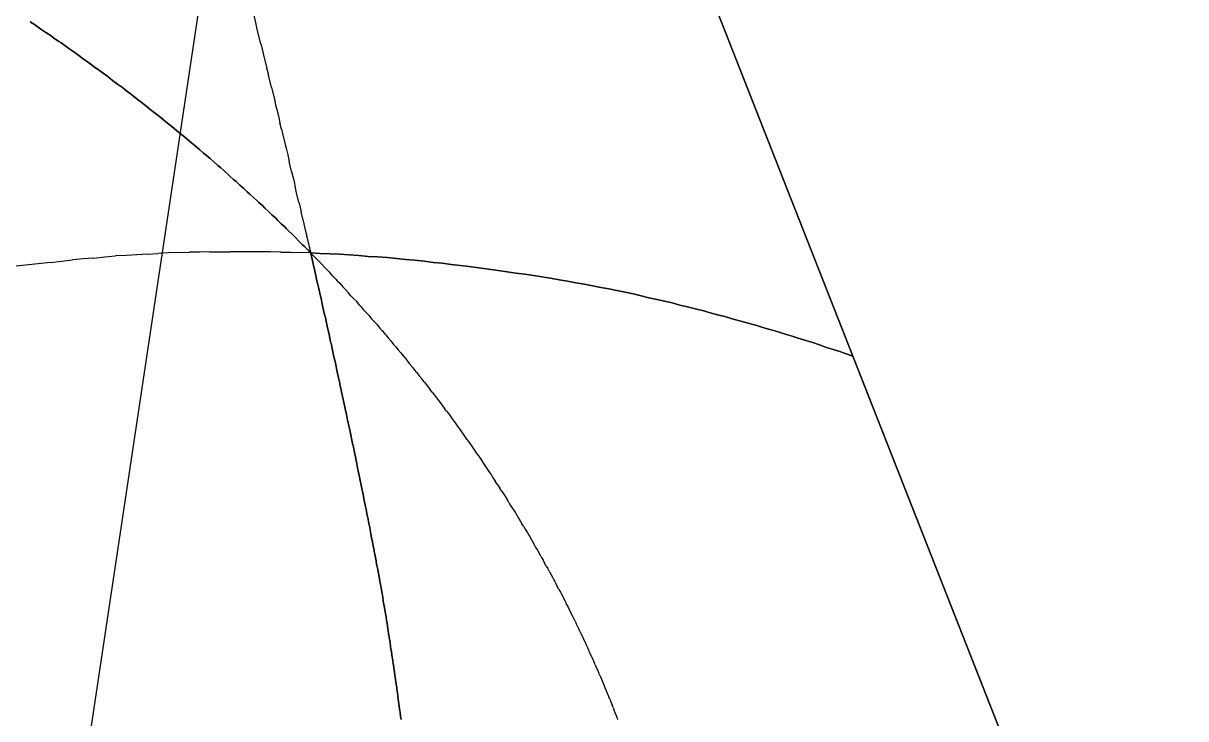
# Model space of a CAD drawing. Header units: metres. Extents: x 708058 to 716328, y 4237327 to 4243479.
# Drawn here: x 710973 to 712334, y 4240841 to 4241655 of the extents above; entities that cross this region are included whole.
import ezdxf

# ---------------------------------------------------------------- set-up
doc = ezdxf.new("R2010")
doc.units = ezdxf.units.M

msp = doc.modelspace()

# ---------------------------------------------------------------- linework, layer by layer
at = {"layer": 'AUX_DME IAT'}
for points in [[(710575, 4237648, 129.2), (711346, 4242786.7, 129.2)], [(711346, 4242786.7, 129.2), (712334.1, 4240274, 48.2), (711346, 4242786.7, 129.2)], [(711346, 4242786.7, 129.2), (712334.1, 4240274, 48.2), (711346, 4242786.7, 129.2)]]:
    msp.add_polyline3d(points, dxfattribs=at)
at = {"layer": 'FINAL_AUX_DME ATE'}
msp.add_polyline3d([(710981.2, 4241656.5, 0), (710987.4, 4241652.5, 0), (710993.5, 4241648, 0), (710999.6, 4241644, 0), (711005.6, 4241640, 0), (711008.7, 4241638, 0), (711014.6, 4241633.5, 0), (711017.4, 4241632, 0), (711023.3, 4241627.5, 0), (711026.4, 4241625.5, 0), (711032.2, 4241621.5, 0), (711038.1, 4241617, 0), (711043.8, 4241613, 0), (711046.9, 4241611, 0), (711052.6, 4241606.5, 0), (711058.2, 4241602.5, 0), (711058.5, 4241602.5, 0), (711061.1, 4241600.5, 0), (711066.7, 4241596.5, 0), (711072.2, 4241592.5, 0), (711077.7, 4241588, 0), (711083.6, 4241583.5, 0), (711089.1, 4241579.5, 0), (711094.4, 4241575.5, 0), (711099.7, 4241571.5, 0), (711100.2, 4241571, 0), (711102.7, 4241569, 0), (711107.9, 4241565, 0), (711111.1, 4241562.5, 0), (711116.2, 4241558.5, 0), (711121.4, 4241554.5, 0), (711126.5, 4241550.5, 0), (711129.6, 4241548, 0), (711134.6, 4241544, 0), (711139.7, 4241540, 0), (711142, 4241538, 0), (711147, 4241534, 0), (711150.1, 4241531.5, 0), (711154.9, 4241527.5, 0), (711156.8, 4241526, 0), (711159.8, 4241523.5, 0), (711164.6, 4241519.5, 0), (711167.7, 4241517, 0), (711172.5, 4241513, 0), (711177.2, 4241509, 0), (711179.4, 4241507, 0), (711184.1, 4241503, 0), (711187.1, 4241500.5, 0), (711191.8, 4241496.5, 0), (711196.4, 4241492.5, 0), (711200.9, 4241488.5, 0), (711203.9, 4241486, 0), (711208.4, 4241482, 0), (711212.9, 4241478, 0), (711215.1, 4241476, 0), (711219.4, 4241472, 0), (711222.4, 4241469.5, 0), (711226.8, 4241465.5, 0), (711231.2, 4241461.5, 0), (711235.4, 4241457.5, 0), (711238.4, 4241455, 0), (711242.7, 4241451, 0), (711246.9, 4241447, 0), (711248.9, 4241445, 0), (711253.1, 4241441.5, 0), (711256, 4241438.5, 0), (711260.1, 4241434.5, 0), (711264.2, 4241430.5, 0), (711268.3, 4241427, 0), (711271.2, 4241424, 0), (711275.2, 4241420, 0), (711279.2, 4241416.5, 0), (711281.1, 4241414.5, 0), (711284, 4241411.5, 0), (711287.9, 4241408, 0), (711291.8, 4241404, 0), (711295.7, 4241400, 0), (711299.5, 4241396, 0), (711302.4, 4241393.5, 0), (711306.2, 4241389.5, 0), (711309.5, 4241386, 0), (711309.5, 4241386, 0), (711309.5, 4241385.9, 0), (711309.6, 4241385.5, 0), (711309.8, 4241385, 0), (711310.9, 4241380.5, 0), (711312.6, 4241373, 0), (711313.9, 4241367, 0), (711314.8, 4241363, 0), (711316.9, 4241353.5, 0), (711318.1, 4241349, 0), (711319.1, 4241344.5, 0), (711320.8, 4241337, 0), (711322.1, 4241331, 0), (711322.8, 4241328, 0), (711324.8, 4241319, 0), (711325.9, 4241314, 0), (711326.8, 4241310.5, 0), (711327.7, 4241306, 0), (711329.3, 4241298.5, 0), (711329.7, 4241297, 0), (711331.2, 4241290.5, 0), (711333, 4241282, 0), (711333.4, 4241280.5, 0), (711334.8, 4241274, 0), (711336.4, 4241266.5, 0), (711336.9, 4241264.5, 0), (711338.1, 4241259, 0), (711339.8, 4241251, 0), (711340.4, 4241248.5, 0), (711341.5, 4241243.5, 0), (711342.2, 4241240, 0), (711343.7, 4241233.5, 0), (711343.9, 4241232.5, 0), (711345.4, 4241225.5, 0), (711346.9, 4241218, 0), (711347, 4241218, 0), (711348.5, 4241211, 0), (711350.1, 4241204, 0), (711350.1, 4241203.5, 0), (711351.5, 4241197, 0), (711352.9, 4241190, 0), (711353.2, 4241189, 0), (711354.4, 4241183.5, 0), (711355, 4241180.5, 0), (711356.2, 4241175, 0), (711356.5, 4241173, 0), (711357.9, 4241167, 0), (711359.1, 4241161, 0), (711359.2, 4241160.5, 0), (711360.5, 4241154.5, 0), (711361.9, 4241147.5, 0), (711362, 4241147, 0), (711363.2, 4241141, 0), (711364.4, 4241135, 0), (711364.6, 4241134.5, 0), (711365.7, 4241129, 0), (711367.1, 4241122, 0), (711367.3, 4241121.5, 0), (711367.7, 4241119.5, 0), (711368.8, 4241114, 0), (711369.9, 4241108.5, 0), (711369.9, 4241108, 0), (711370.2, 4241107, 0), (711371.3, 4241101.5, 0), (711372.4, 4241096, 0), (711372.7, 4241094.5, 0), (711373.8, 4241089, 0), (711374.8, 4241084, 0), (711374.9, 4241083.5, 0), (711375.9, 4241078.5, 0), (711376.4, 4241076.5, 0), (711377.2, 4241071.5, 0), (711377.7, 4241069.5, 0), (711378.7, 4241064.5, 0), (711379.6, 4241060, 0), (711379.7, 4241059.5, 0), (711380.6, 4241054.5, 0), (711381.9, 4241048, 0), (711381.9, 4241047.5, 0), (711382.9, 4241043, 0), (711383.8, 4241038, 0), (711384.1, 4241036.5, 0), (711384.7, 4241033.5, 0), (711385.1, 4241031.5, 0), (711386.2, 4241025.5, 0), (711386.4, 4241024.5, 0), (711387.2, 4241020, 0), (711388.1, 4241015.5, 0), (711388.9, 4241011, 0), (711390.1, 4241004.5, 0), (711390.9, 4241000, 0), (711391.7, 4240996, 0), (711392.4, 4240991.5, 0), (711392.8, 4240989.5, 0), (711393.9, 4240983, 0), (711394.6, 4240978.5, 0), (711395.3, 4240974.5, 0), (711396, 4240970.5, 0), (711397.1, 4240964, 0), (711397.8, 4240960, 0), (711398.4, 4240956, 0), (711399, 4240952.5, 0), (711400, 4240946, 0), (711400.1, 4240945.5, 0), (711400.3, 4240944, 0), (711400.9, 4240940, 0), (711401.5, 4240936.5, 0), (711401.6, 4240935.5, 0), (711402.1, 4240932.5, 0), (711403.1, 4240926, 0), (711403.2, 4240925, 0), (711403.6, 4240922.5, 0), (711404.1, 4240919, 0), (711404.7, 4240915.5, 0), (711404.8, 4240915, 0), (711405.6, 4240909, 0), (711405.9, 4240907.5, 0), (711406.2, 4240905, 0), (711406.4, 4240904, 0), (711406.9, 4240900.5, 0), (711407.4, 4240897.5, 0), (711407.6, 4240895.5, 0), (711408.3, 4240891, 0), (711408.8, 4240887.5, 0), (711409.1, 4240886, 0), (711409.2, 4240884.5, 0), (711409.7, 4240881.5, 0), (711410.4, 4240876.5, 0), (711410.6, 4240875, 0), (711410.8, 4240873.5, 0), (711411.2, 4240870.5, 0), (711411.6, 4240867.5, 0), (711411.7, 4240867, 0), (711412.5, 4240861, 0), (711412.9, 4240858, 0), (711413.3, 4240855, 0), (711413.7, 4240852.5, 0), (711414.1, 4240849.5, 0), (711414.2, 4240849, 0), (711414.9, 4240843, 0), (711415.1, 4240842, 0), (711415.4, 4240840, 0)], dxfattribs=at)
at = {"layer": 'FINAL_AUX_DME IAT'}
msp.add_polyline3d([(711415.4, 4240840, 0), (711415.1, 4240842, 0), (711414.9, 4240843, 0), (711414.2, 4240849, 0), (711414.1, 4240849.5, 0), (711413.7, 4240852.5, 0), (711413.3, 4240855, 0), (711412.9, 4240858, 0), (711412.5, 4240861, 0), (711411.7, 4240867, 0), (711411.6, 4240867.5, 0), (711411.2, 4240870.5, 0), (711410.8, 4240873.5, 0), (711410.6, 4240875, 0), (711410.4, 4240876.5, 0), (711409.7, 4240881.5, 0), (711409.2, 4240884.5, 0), (711409.1, 4240886, 0), (711408.8, 4240887.5, 0), (711408.3, 4240891, 0), (711407.6, 4240895.5, 0), (711407.4, 4240897.5, 0), (711406.9, 4240900.5, 0), (711406.4, 4240904, 0), (711406.2, 4240905, 0), (711405.9, 4240907.5, 0), (711405.6, 4240909, 0), (711404.8, 4240915, 0), (711404.7, 4240915.5, 0), (711404.1, 4240919, 0), (711403.6, 4240922.5, 0), (711403.2, 4240925, 0), (711403.1, 4240926, 0), (711402.1, 4240932.5, 0), (711401.6, 4240935.5, 0), (711401.5, 4240936.5, 0), (711400.9, 4240940, 0), (711400.3, 4240944, 0), (711400.1, 4240945.5, 0), (711400, 4240946, 0), (711399, 4240952.5, 0), (711398.4, 4240956, 0), (711397.8, 4240960, 0), (711397.1, 4240964, 0), (711396, 4240970.5, 0), (711395.3, 4240974.5, 0), (711394.6, 4240978.5, 0), (711393.9, 4240983, 0), (711392.8, 4240989.5, 0), (711392.4, 4240991.5, 0), (711391.7, 4240996, 0), (711390.9, 4241000, 0), (711390.1, 4241004.5, 0), (711388.9, 4241011, 0), (711388.1, 4241015.5, 0), (711387.2, 4241020, 0), (711386.4, 4241024.5, 0), (711386.2, 4241025.5, 0), (711385.1, 4241031.5, 0), (711384.7, 4241033.5, 0), (711384.1, 4241036.5, 0), (711383.8, 4241038, 0), (711382.9, 4241043, 0), (711381.9, 4241047.5, 0), (711381.9, 4241048, 0), (711380.6, 4241054.5, 0), (711379.7, 4241059.5, 0), (711379.6, 4241060, 0), (711378.7, 4241064.5, 0), (711377.7, 4241069.5, 0), (711377.2, 4241071.5, 0), (711376.4, 4241076.5, 0), (711375.9, 4241078.5, 0), (711374.9, 4241083.5, 0), (711374.8, 4241084, 0), (711373.8, 4241089, 0), (711372.7, 4241094.5, 0), (711372.4, 4241096, 0), (711371.3, 4241101.5, 0), (711370.2, 4241107, 0), (711369.9, 4241108, 0), (711369.9, 4241108.5, 0), (711368.8, 4241114, 0), (711367.7, 4241119.5, 0), (711367.3, 4241121.5, 0), (711367.1, 4241122, 0), (711365.7, 4241129, 0), (711364.6, 4241134.5, 0), (711364.4, 4241135, 0), (711363.2, 4241141, 0), (711362, 4241147, 0), (711361.9, 4241147.5, 0), (711360.5, 4241154.5, 0), (711359.2, 4241160.5, 0), (711359.1, 4241161, 0), (711357.9, 4241167, 0), (711356.5, 4241173, 0), (711356.2, 4241175, 0), (711355, 4241180.5, 0), (711354.4, 4241183.5, 0), (711353.2, 4241189, 0), (711352.9, 4241190, 0), (711351.5, 4241197, 0), (711350.1, 4241203.5, 0), (711350.1, 4241204, 0), (711348.5, 4241211, 0), (711347, 4241218, 0), (711346.9, 4241218, 0), (711345.4, 4241225.5, 0), (711343.9, 4241232.5, 0), (711343.7, 4241233.5, 0), (711342.2, 4241240, 0), (711341.5, 4241243.5, 0), (711340.4, 4241248.5, 0), (711339.8, 4241251, 0), (711338.1, 4241259, 0), (711336.9, 4241264.5, 0), (711336.4, 4241266.5, 0), (711334.8, 4241274, 0), (711333.4, 4241280.5, 0), (711333, 4241282, 0), (711331.2, 4241290.5, 0), (711329.7, 4241297, 0), (711329.3, 4241298.5, 0), (711327.7, 4241306, 0), (711326.8, 4241310.5, 0), (711325.9, 4241314, 0), (711324.8, 4241319, 0), (711322.8, 4241328, 0), (711322.1, 4241331, 0), (711320.8, 4241337, 0), (711319.1, 4241344.5, 0), (711318.1, 4241349, 0), (711316.9, 4241353.5, 0), (711314.8, 4241363, 0), (711313.9, 4241367, 0), (711312.6, 4241373, 0), (711310.9, 4241380.5, 0), (711309.8, 4241385, 0), (711309.6, 4241385.5, 0), (711309.5, 4241385.9, 0), (711309.5, 4241386, 0), (711320.7, 4241385.5, 0), (711332.1, 4241385, 0), (711343.4, 4241384.5, 0), (711354.6, 4241384, 0), (711365.8, 4241383, 0), (711376.9, 4241382, 0), (711388, 4241381.5, 0), (711399, 4241380.5, 0), (711409.9, 4241379.5, 0), (711420.8, 4241378.5, 0), (711431.6, 4241377.5, 0), (711442.3, 4241376.5, 0), (711453, 4241375, 0), (711463.6, 4241374, 0), (711474.1, 4241372.5, 0), (711484.6, 4241371.5, 0), (711495.1, 4241370, 0), (711529.3, 4241365.5, 0), (711539.6, 4241364, 0), (711549.9, 4241362.5, 0), (711560.2, 4241361, 0), (711570.3, 4241359.5, 0), (711580.4, 4241358, 0), (711590.4, 4241356.5, 0), (711600.4, 4241354.5, 0), (711610.2, 4241353, 0), (711620.1, 4241351, 0), (711629.9, 4241349.5, 0), (711639.6, 4241347.5, 0), (711649.2, 4241345.5, 0), (711658.8, 4241344, 0), (711668.2, 4241342, 0), (711677.7, 4241340, 0), (711687.1, 4241338, 0), (711696.4, 4241336, 0), (711705.6, 4241333.5, 0), (711714.8, 4241331.5, 0), (711723.9, 4241329.5, 0), (711732.9, 4241327.5, 0), (711741.9, 4241325, 0), (711750.8, 4241323, 0), (711759.7, 4241320.5, 0), (711768.4, 4241318.5, 0), (711777.2, 4241316, 0), (711785.9, 4241313.5, 0), (711794.4, 4241311.5, 0), (711803, 4241309, 0), (711831.8, 4241301, 0), (711840.2, 4241298.5, 0), (711848.6, 4241296, 0), (711856.9, 4241293.5, 0), (711865.1, 4241291, 0), (711873.3, 4241288.5, 0), (711881.4, 4241286, 0), (711889.5, 4241283.5, 0), (711897.6, 4241281, 0), (711905.5, 4241278.5, 0), (711913.4, 4241275.5, 0), (711921.2, 4241273, 0), (711929, 4241270.5, 0), (711936.7, 4241268, 0), (711944.4, 4241265, 0), (712334.1, 4240274, 0)], dxfattribs=at)
at = {"layer": 'FINAL_AUX_LOC IAT'}
msp.add_polyline3d([(712334.1, 4240274, 0), (711944.4, 4241265, 0), (711936.7, 4241268, 0), (711929, 4241270.5, 0), (711921.2, 4241273, 0), (711913.4, 4241275.5, 0), (711905.5, 4241278.5, 0), (711897.6, 4241281, 0), (711889.5, 4241283.5, 0), (711881.4, 4241286, 0), (711873.3, 4241288.5, 0), (711865.1, 4241291, 0), (711856.9, 4241293.5, 0), (711848.6, 4241296, 0), (711840.2, 4241298.5, 0), (711831.8, 4241301, 0), (711803, 4241309, 0), (711794.4, 4241311.5, 0), (711785.9, 4241313.5, 0), (711777.2, 4241316, 0), (711768.4, 4241318.5, 0), (711759.7, 4241320.5, 0), (711750.8, 4241323, 0), (711741.9, 4241325, 0), (711732.9, 4241327.5, 0), (711723.9, 4241329.5, 0), (711714.8, 4241331.5, 0), (711705.6, 4241333.5, 0), (711696.4, 4241336, 0), (711687.1, 4241338, 0), (711677.7, 4241340, 0), (711668.2, 4241342, 0), (711658.8, 4241344, 0), (711649.2, 4241345.5, 0), (711639.6, 4241347.5, 0), (711629.9, 4241349.5, 0), (711620.1, 4241351, 0), (711610.2, 4241353, 0), (711600.4, 4241354.5, 0), (711590.4, 4241356.5, 0), (711580.4, 4241358, 0), (711570.3, 4241359.5, 0), (711560.2, 4241361, 0), (711549.9, 4241362.5, 0), (711539.6, 4241364, 0), (711529.3, 4241365.5, 0), (711495.1, 4241370, 0), (711484.6, 4241371.5, 0), (711474.1, 4241372.5, 0), (711463.6, 4241374, 0), (711453, 4241375, 0), (711442.3, 4241376.5, 0), (711431.6, 4241377.5, 0), (711420.8, 4241378.5, 0), (711409.9, 4241379.5, 0), (711399, 4241380.5, 0), (711388, 4241381.5, 0), (711376.9, 4241382, 0), (711365.8, 4241383, 0), (711354.6, 4241384, 0), (711343.4, 4241384.5, 0), (711332.1, 4241385, 0), (711320.7, 4241385.5, 0), (711309.5, 4241386, 0), (711309.5, 4241386, 0), (711306.2, 4241389.5, 0), (711302.4, 4241393.5, 0), (711299.5, 4241396, 0), (711295.7, 4241400, 0), (711291.8, 4241404, 0), (711287.9, 4241408, 0), (711284, 4241411.5, 0), (711281.1, 4241414.5, 0), (711279.2, 4241416.5, 0), (711275.2, 4241420, 0), (711271.2, 4241424, 0), (711268.3, 4241427, 0), (711264.2, 4241430.5, 0), (711260.1, 4241434.5, 0), (711256, 4241438.5, 0), (711253.1, 4241441.5, 0), (711248.9, 4241445, 0), (711246.9, 4241447, 0), (711242.7, 4241451, 0), (711238.4, 4241455, 0), (711235.4, 4241457.5, 0), (711231.2, 4241461.5, 0), (711226.8, 4241465.5, 0), (711222.4, 4241469.5, 0), (711219.4, 4241472, 0), (711215.1, 4241476, 0), (711212.9, 4241478, 0), (711208.4, 4241482, 0), (711203.9, 4241486, 0), (711200.9, 4241488.5, 0), (711196.4, 4241492.5, 0), (711191.8, 4241496.5, 0), (711187.1, 4241500.5, 0), (711184.1, 4241503, 0), (711179.4, 4241507, 0), (711177.2, 4241509, 0), (711172.5, 4241513, 0), (711167.7, 4241517, 0), (711164.6, 4241519.5, 0), (711159.8, 4241523.5, 0), (711156.8, 4241526, 0), (711154.9, 4241527.5, 0), (711150.1, 4241531.5, 0), (711147, 4241534, 0), (711142, 4241538, 0), (711139.7, 4241540, 0), (711134.6, 4241544, 0), (711129.6, 4241548, 0), (711126.5, 4241550.5, 0), (711121.4, 4241554.5, 0), (711116.2, 4241558.5, 0), (711111.1, 4241562.5, 0), (711107.9, 4241565, 0), (711102.7, 4241569, 0), (711100.2, 4241571, 0), (711099.7, 4241571.5, 0), (711094.4, 4241575.5, 0), (711089.1, 4241579.5, 0), (711083.6, 4241583.5, 0), (711077.7, 4241588, 0), (711072.2, 4241592.5, 0), (711066.7, 4241596.5, 0), (711061.1, 4241600.5, 0), (711058.5, 4241602.5, 0), (711058.2, 4241602.5, 0), (711052.6, 4241606.5, 0), (711046.9, 4241611, 0), (711043.8, 4241613, 0), (711038.1, 4241617, 0), (711032.2, 4241621.5, 0), (711026.4, 4241625.5, 0), (711023.3, 4241627.5, 0), (711017.4, 4241632, 0), (711014.6, 4241633.5, 0), (711008.7, 4241638, 0), (711005.6, 4241640, 0), (710999.6, 4241644, 0), (710993.5, 4241648, 0), (710987.4, 4241652.5, 0), (710981.2, 4241656.5, 0)], dxfattribs=at)
at = {"layer": 'INTERSECTIONS'}
for points in [[(711241.7, 4241669.5, 101.1), (711245.5, 4241654, 100.6)], [(710987.4, 4241652.5, 100.2), (710981.2, 4241656.5, 100.4)], [(710993.5, 4241648, 100.1), (710987.4, 4241652.5, 100.2)], [(711245.5, 4241654, 100.6), (711245.6, 4241654, 100.6)], [(711247.5, 4241646, 100.4), (711245.6, 4241654, 100.6)], [(710999.6, 4241644, 100), (710993.5, 4241648, 100.1)], [(710999.6, 4241644, 100), (711005.6, 4241640, 99.8)], [(711008.7, 4241638, 99.8), (711005.6, 4241640, 99.8)], [(711014.6, 4241633.5, 99.6), (711008.7, 4241638, 99.8)], [(711251.2, 4241631, 100), (711247.5, 4241646, 100.4)], [(711017.4, 4241632, 99.6), (711014.6, 4241633.5, 99.6)], [(711017.4, 4241632, 99.6), (711023.3, 4241627.5, 99.4)], [(711026.4, 4241625.5, 99.4), (711023.3, 4241627.5, 99.4)], [(711032.2, 4241621.5, 99.2), (711026.4, 4241625.5, 99.4)], [(711251.2, 4241631, 100), (711252, 4241628, 99.9)], [(711252, 4241628, 99.9), (711254.9, 4241616, 99.5)], [(711038.1, 4241617, 99.1), (711032.2, 4241621.5, 99.2)], [(711038.1, 4241617, 99.1), (711043.8, 4241613, 99)], [(711046.9, 4241611, 98.9), (711043.8, 4241613, 99)], [(711052.6, 4241606.5, 98.8), (711046.9, 4241611, 98.9)], [(711254.9, 4241616, 99.5), (711258.2, 4241602.5, 99.1)], [(711058.2, 4241602.5, 98.7), (711052.6, 4241606.5, 98.8)], [(711058.2, 4241602.5, 98.7), (711058.5, 4241602.5, 98.7)], [(711058.5, 4241602.5, 98.7), (711061.1, 4241600.5, 98.6)], [(711061.1, 4241600.5, 98.6), (711066.7, 4241596.5, 98.5)], [(711258.4, 4241601.5, 99.1), (711258.2, 4241602.5, 99.1)], [(711258.4, 4241601.5, 99.1), (711260.3, 4241594, 98.9)], [(711066.7, 4241596.5, 98.5), (711072.2, 4241592.5, 98.4)], [(711072.2, 4241592.5, 98.4), (711077.7, 4241588, 98.3)], [(711077.7, 4241588, 98.3), (711083.6, 4241583.5, 98.1)], [(711083.6, 4241583.5, 98.1), (711089.1, 4241579.5, 98)], [(711263.8, 4241579.5, 98.5), (711260.3, 4241594, 98.9)], [(711089.1, 4241579.5, 98), (711094.4, 4241575.5, 97.9)], [(711094.4, 4241575.5, 97.9), (711099.7, 4241571.5, 97.8)], [(711099.7, 4241571.5, 97.8), (711100.2, 4241571, 97.8)], [(711100.2, 4241571, 97.8), (711102.7, 4241569, 97.7)], [(711263.8, 4241579.5, 98.5), (711264.2, 4241578, 98.4)], [(711264.2, 4241578, 98.4), (711267.1, 4241566, 98.1)], [(711102.7, 4241569, 97.7), (711107.9, 4241565, 97.6)], [(711107.9, 4241565, 97.6), (711111.1, 4241562.5, 97.5)], [(711111.1, 4241562.5, 97.5), (711116.2, 4241558.5, 97.4)], [(711116.2, 4241558.5, 97.4), (711121.4, 4241554.5, 97.3)], [(711267.1, 4241566, 98.1), (711268.6, 4241559.5, 97.9)], [(711268.6, 4241559.5, 97.9), (711269.9, 4241554, 97.8)], [(711121.4, 4241554.5, 97.3), (711126.5, 4241550.5, 97.2)], [(711126.5, 4241550.5, 97.2), (711129.6, 4241548, 97.1)], [(711129.6, 4241548, 97.1), (711134.6, 4241544, 97)], [(711139.7, 4241540, 96.9), (711134.6, 4241544, 97)], [(711269.9, 4241554, 97.8), (711271.8, 4241546.5, 97.5)], [(711271.8, 4241546.5, 97.5), (711273.6, 4241538.5, 97.3)], [(711139.7, 4241540, 96.9), (711142, 4241538, 96.8)], [(711142, 4241538, 96.8), (711147, 4241534, 96.7)], [(711147, 4241534, 96.7), (711150.1, 4241531.5, 96.7)], [(711150.1, 4241531.5, 96.7), (711154.9, 4241527.5, 96.5)], [(711275.5, 4241531, 97.1), (711273.6, 4241538.5, 97.3)], [(711275.5, 4241531, 97.1), (711276.8, 4241526, 97)], [(711154.9, 4241527.5, 96.5), (711159.8, 4241523.5, 96.4)], [(711159.8, 4241523.5, 96.4), (711164.6, 4241519.5, 96.3)], [(711167.7, 4241517, 96.3), (711164.6, 4241519.5, 96.3)], [(711167.7, 4241517, 96.3), (711172.5, 4241513, 96.2)], [(711276.8, 4241526, 97), (711279.8, 4241513, 96.6)], [(711172.5, 4241513, 96.2), (711177.2, 4241509, 96)], [(711179.4, 4241507, 96), (711177.2, 4241509, 96)], [(711179.4, 4241507, 96), (711184.1, 4241503, 95.9)], [(711184.1, 4241503, 95.9), (711187.1, 4241500.5, 95.8)], [(711279.8, 4241513, 96.6), (711280.9, 4241508.5, 96.5)], [(711280.9, 4241508.5, 96.5), (711282.7, 4241501, 96.3)], [(711187.1, 4241500.5, 95.8), (711191.8, 4241496.5, 95.7)], [(711191.8, 4241496.5, 95.7), (711196.4, 4241492.5, 95.6)], [(711196.4, 4241492.5, 95.6), (711200.9, 4241488.5, 95.5)], [(711200.9, 4241488.5, 95.5), (711203.9, 4241486, 95.4)], [(711282.7, 4241501, 96.3), (711284.5, 4241493, 96)], [(711286.1, 4241486.5, 95.9), (711284.5, 4241493, 96)], [(711203.9, 4241486, 95.4), (711208.4, 4241482, 95.3)], [(711208.4, 4241482, 95.3), (711212.9, 4241478, 95.2)], [(711212.9, 4241478, 95.2), (711215.1, 4241476, 95.2)], [(711215.1, 4241476, 95.2), (711219.4, 4241472, 95.1)], [(711287.3, 4241481.5, 95.7), (711286.1, 4241486.5, 95.9)], [(711287.3, 4241481.5, 95.7), (711290.1, 4241469.5, 95.4)], [(711222.4, 4241469.5, 95), (711219.4, 4241472, 95.1)], [(711222.4, 4241469.5, 95), (711226.8, 4241465.5, 94.9)], [(711226.8, 4241465.5, 94.9), (711231.2, 4241461.5, 94.8)], [(711231.2, 4241461.5, 94.8), (711235.4, 4241457.5, 94.7)], [(711290.1, 4241469.5, 95.4), (711291.1, 4241465, 95.3)], [(711291.1, 4241465, 95.3), (711291.4, 4241464, 95.2)], [(711293.2, 4241456.5, 95), (711291.4, 4241464, 95.2)], [(711235.4, 4241457.5, 94.7), (711238.4, 4241455, 94.7)], [(711238.4, 4241455, 94.7), (711242.7, 4241451, 94.6)], [(711242.7, 4241451, 94.6), (711246.9, 4241447, 94.5)], [(711295.8, 4241445, 94.7), (711293.2, 4241456.5, 95)], [(711246.9, 4241447, 94.5), (711248.9, 4241445, 94.4)], [(711248.9, 4241445, 94.4), (711253.1, 4241441.5, 94.3)], [(711253.1, 4241441.5, 94.3), (711256, 4241438.5, 94.3)], [(711256, 4241438.5, 94.3), (711260.1, 4241434.5, 94.2)], [(711260.1, 4241434.5, 94.2), (711264.2, 4241430.5, 94.1)], [(711295.8, 4241445, 94.7), (711296, 4241444.5, 94.7)], [(711296, 4241444.5, 94.7), (711298.4, 4241434, 94.4)], [(711300.7, 4241424.5, 94.1), (711298.4, 4241434, 94.4)], [(711264.2, 4241430.5, 94.1), (711268.3, 4241427, 94)], [(711268.3, 4241427, 94), (711271.2, 4241424, 93.9)], [(711271.2, 4241424, 93.9), (711275.2, 4241420, 93.8)], [(711275.2, 4241420, 93.8), (711279.2, 4241416.5, 93.8)], [(711300.7, 4241424.5, 94.1), (711300.9, 4241423.5, 94.1)], [(711300.9, 4241423.5, 94.1), (711303.3, 4241413, 93.8)], [(711279.2, 4241416.5, 93.8), (711281.1, 4241414.5, 93.7)], [(711284, 4241411.5, 93.6), (711281.1, 4241414.5, 93.7)], [(711284, 4241411.5, 93.6), (711287.9, 4241408, 93.6)], [(711291.8, 4241404, 93.5), (711287.9, 4241408, 93.6)], [(711303.3, 4241413, 93.8), (711305.1, 4241405.5, 93.6)], [(711291.8, 4241404, 93.5), (711295.7, 4241400, 93.4)], [(711295.7, 4241400, 93.4), (711299.5, 4241396, 93.3)], [(711299.5, 4241396, 93.3), (711302.4, 4241393.5, 93.2)], [(711302.4, 4241393.5, 93.2), (711306.2, 4241389.5, 93.1)], [(711305.2, 4241405, 93.6), (711305.1, 4241405.5, 93.6)], [(711305.2, 4241405, 93.6), (711307.5, 4241395, 93.3)], [(711307.5, 4241395, 93.3), (711309.6, 4241385.5, 93.1)], [(711055.9, 4241380, 98.1), (711043.3, 4241379, 98.3)], [(711055.9, 4241380, 98.1), (711068.6, 4241381.5, 97.8)], [(711068.6, 4241381.5, 97.8), (711081.1, 4241382.5, 97.6)], [(711093.6, 4241383, 97.3), (711081.1, 4241382.5, 97.6)], [(711106.1, 4241384, 97.1), (711093.6, 4241383, 97.3)], [(711118.4, 4241384.5, 96.8), (711106.1, 4241384, 97.1)], [(711118.4, 4241384.5, 96.8), (711130.8, 4241385.5, 96.6)], [(711143.1, 4241386, 96.4), (711130.8, 4241385.5, 96.6)], [(711155.3, 4241386.5, 96.1), (711143.1, 4241386, 96.4)], [(711155.3, 4241386.5, 96.1), (711167.5, 4241387, 95.9)], [(711179.6, 4241387, 95.6), (711167.5, 4241387, 95.9)], [(711191.7, 4241387.5, 95.4), (711179.6, 4241387, 95.6)], [(711191.7, 4241387.5, 95.4), (711203.8, 4241387.5, 95.2)], [(711203.8, 4241387.5, 95.2), (711215.7, 4241387.5, 94.9)], [(711227.6, 4241387.5, 94.7), (711215.7, 4241387.5, 94.9)], [(711239.4, 4241387.5, 94.5), (711227.6, 4241387.5, 94.7)], [(711251.2, 4241387.5, 94.2), (711239.4, 4241387.5, 94.5)], [(711262.9, 4241387.5, 94), (711251.2, 4241387.5, 94.2)], [(711274.6, 4241387, 93.8), (711262.9, 4241387.5, 94)], [(711274.6, 4241387, 93.8), (711286.2, 4241387, 93.5)], [(711286.2, 4241387, 93.5), (711297.8, 4241386.5, 93.3)], [(711309.3, 4241386, 93.1), (711297.8, 4241386.5, 93.3)], [(711306.2, 4241389.5, 93.1), (711309.9, 4241385.5, 93.1)], [(711320.7, 4241385.5, 92.8), (711309.3, 4241386, 93.1)], [(711309.6, 4241385.5, 93.1), (711309.8, 4241385, 93)], [(711309.8, 4241385, 93), (711310.9, 4241380.5, 92.9)], [(711309.9, 4241385.5, 93.1), (711311.7, 4241384, 93)], [(711310.9, 4241380.5, 92.9), (711312.6, 4241373, 92.7)], [(711311.7, 4241384, 93), (711314.6, 4241381, 92.9)], [(711314.6, 4241381, 92.9), (711318.2, 4241377, 92.9)], [(711332.1, 4241385, 92.6), (711320.7, 4241385.5, 92.8)], [(711343.4, 4241384.5, 92.4), (711332.1, 4241385, 92.6)], [(711354.6, 4241384, 92.2), (711343.4, 4241384.5, 92.4)], [(711354.6, 4241384, 92.2), (711365.8, 4241383, 91.9)], [(711376.9, 4241382, 91.7), (711365.8, 4241383, 91.9)], [(711388, 4241381.5, 91.5), (711376.9, 4241382, 91.7)], [(711399, 4241380.5, 91.3), (711388, 4241381.5, 91.5)], [(711409.9, 4241379.5, 91.1), (711399, 4241380.5, 91.3)], [(711409.9, 4241379.5, 91.1), (711420.8, 4241378.5, 90.8)], [(711005.1, 4241375, 99.1), (710964.9, 4241370.5, 99.8)], [(711005.1, 4241375, 99.1), (711017.9, 4241376.5, 98.8)], [(711017.9, 4241376.5, 98.8), (711030.6, 4241378, 98.6)], [(711043.3, 4241379, 98.3), (711030.6, 4241378, 98.6)], [(711313.9, 4241367, 92.5), (711312.6, 4241373, 92.7)], [(711314.8, 4241363, 92.4), (711313.9, 4241367, 92.5)], [(711318.2, 4241377, 92.9), (711321.9, 4241373.5, 92.8)], [(711321.9, 4241373.5, 92.8), (711325.6, 4241369.5, 92.7)], [(711325.6, 4241369.5, 92.7), (711328.4, 4241366.5, 92.6)], [(711328.4, 4241366.5, 92.6), (711332, 4241363, 92.6)], [(711420.8, 4241378.5, 90.8), (711431.6, 4241377.5, 90.6)], [(711442.3, 4241376.5, 90.4), (711431.6, 4241377.5, 90.6)], [(711442.3, 4241376.5, 90.4), (711453, 4241375, 90.2)], [(711463.6, 4241374, 90), (711453, 4241375, 90.2)], [(711474.1, 4241372.5, 89.8), (711463.6, 4241374, 90)], [(711484.6, 4241371.5, 89.6), (711474.1, 4241372.5, 89.8)], [(711484.6, 4241371.5, 89.6), (711495.1, 4241370, 89.3)], [(711529.3, 4241365.5, 88.7), (711495.1, 4241370, 89.3)], [(711529.3, 4241365.5, 88.7), (711539.6, 4241364, 88.4)], [(711314.8, 4241363, 92.4), (711316.9, 4241353.5, 92.2)], [(711316.9, 4241353.5, 92.2), (711318.1, 4241349, 92)], [(711335.6, 4241359, 92.5), (711332, 4241363, 92.6)], [(711335.6, 4241359, 92.5), (711339.1, 4241355.5, 92.4)], [(711339.1, 4241355.5, 92.4), (711340.8, 4241353.5, 92.3)], [(711340.8, 4241353.5, 92.3), (711343.6, 4241350.5, 92.3)], [(711539.6, 4241364, 88.4), (711549.9, 4241362.5, 88.2)], [(711549.9, 4241362.5, 88.2), (711560.2, 4241361, 88)], [(711570.3, 4241359.5, 87.8), (711560.2, 4241361, 88)], [(711580.4, 4241358, 87.6), (711570.3, 4241359.5, 87.8)], [(711590.4, 4241356.5, 87.4), (711580.4, 4241358, 87.6)], [(711600.4, 4241354.5, 87.2), (711590.4, 4241356.5, 87.4)], [(711600.4, 4241354.5, 87.2), (711610.2, 4241353, 87)], [(711610.2, 4241353, 87), (711620.1, 4241351, 86.8)], [(711319.1, 4241344.5, 91.9), (711318.1, 4241349, 92)], [(711319.1, 4241344.5, 91.9), (711320.8, 4241337, 91.7)], [(711343.6, 4241350.5, 92.3), (711347.1, 4241346.5, 92.2)], [(711347.1, 4241346.5, 92.2), (711350.6, 4241343, 92.1)], [(711350.6, 4241343, 92.1), (711354, 4241339.5, 92)], [(711356.8, 4241336, 92), (711354, 4241339.5, 92)], [(711629.9, 4241349.5, 86.6), (711620.1, 4241351, 86.8)], [(711639.6, 4241347.5, 86.4), (711629.9, 4241349.5, 86.6)], [(711639.6, 4241347.5, 86.4), (711649.2, 4241345.5, 86.2)], [(711658.8, 4241344, 86), (711649.2, 4241345.5, 86.2)], [(711658.8, 4241344, 86), (711668.2, 4241342, 85.8)], [(711668.2, 4241342, 85.8), (711677.7, 4241340, 85.6)], [(711677.7, 4241340, 85.6), (711687.1, 4241338, 85.5)], [(711322.1, 4241331, 91.6), (711320.8, 4241337, 91.7)], [(711322.1, 4241331, 91.6), (711322.8, 4241328, 91.5)], [(711324.8, 4241319, 91.2), (711322.8, 4241328, 91.5)], [(711356.8, 4241336, 92), (711360.2, 4241332.5, 91.9)], [(711360.2, 4241332.5, 91.9), (711363.5, 4241329, 91.8)], [(711366.9, 4241325, 91.7), (711363.5, 4241329, 91.8)], [(711366.9, 4241325, 91.7), (711368.4, 4241323.5, 91.7)], [(711696.4, 4241336, 85.3), (711687.1, 4241338, 85.5)], [(711696.4, 4241336, 85.3), (711705.6, 4241333.5, 85.1)], [(711705.6, 4241333.5, 85.1), (711714.8, 4241331.5, 84.9)], [(711723.9, 4241329.5, 84.7), (711714.8, 4241331.5, 84.9)], [(711732.9, 4241327.5, 84.5), (711723.9, 4241329.5, 84.7)], [(711732.9, 4241327.5, 84.5), (711741.9, 4241325, 84.3)], [(711741.9, 4241325, 84.3), (711750.8, 4241323, 84.1)], [(711325.9, 4241314, 91.1), (711324.8, 4241319, 91.2)], [(711325.9, 4241314, 91.1), (711326.8, 4241310.5, 91)], [(711368.4, 4241323.5, 91.7), (711371.2, 4241320, 91.6)], [(711371.2, 4241320, 91.6), (711374.5, 4241316.5, 91.6)], [(711377.8, 4241313, 91.5), (711374.5, 4241316.5, 91.6)], [(711377.8, 4241313, 91.5), (711380.9, 4241309, 91.4)], [(711759.7, 4241320.5, 84), (711750.8, 4241323, 84.1)], [(711768.4, 4241318.5, 83.8), (711759.7, 4241320.5, 84)], [(711777.2, 4241316, 83.6), (711768.4, 4241318.5, 83.8)], [(711777.2, 4241316, 83.6), (711785.9, 4241313.5, 83.4)], [(711785.9, 4241313.5, 83.4), (711794.4, 4241311.5, 83.3)], [(711803, 4241309, 83.1), (711794.4, 4241311.5, 83.3)], [(711326.8, 4241310.5, 91), (711327.7, 4241306, 90.9)], [(711327.7, 4241306, 90.9), (711329.3, 4241298.5, 90.7)], [(711329.7, 4241297, 90.6), (711329.3, 4241298.5, 90.7)], [(711380.9, 4241309, 91.4), (711383.7, 4241306, 91.4)], [(711383.7, 4241306, 91.4), (711386.9, 4241302.5, 91.3)], [(711386.9, 4241302.5, 91.3), (711390.1, 4241298.5, 91.2)], [(711390.1, 4241298.5, 91.2), (711393.2, 4241295, 91.1)], [(711831.8, 4241301, 82.5), (711803, 4241309, 83.1)], [(711831.8, 4241301, 82.5), (711840.2, 4241298.5, 82.3)], [(711848.6, 4241296, 82.1), (711840.2, 4241298.5, 82.3)], [(711329.7, 4241297, 90.6), (711331.2, 4241290.5, 90.4)], [(711331.2, 4241290.5, 90.4), (711333, 4241282, 90.2)], [(711394.7, 4241293.5, 91.1), (711393.2, 4241295, 91.1)], [(711397.4, 4241290, 91), (711394.7, 4241293.5, 91.1)], [(711397.4, 4241290, 91), (711400.5, 4241286.5, 91)], [(711400.5, 4241286.5, 91), (711403.6, 4241283, 90.9)], [(711856.9, 4241293.5, 82), (711848.6, 4241296, 82.1)], [(711856.9, 4241293.5, 82), (711865.1, 4241291, 81.8)], [(711865.1, 4241291, 81.8), (711873.3, 4241288.5, 81.6)], [(711881.4, 4241286, 81.5), (711873.3, 4241288.5, 81.6)], [(711889.5, 4241283.5, 81.3), (711881.4, 4241286, 81.5)], [(711333, 4241282, 90.2), (711333.4, 4241280.5, 90.2)], [(711333.4, 4241280.5, 90.2), (711334.8, 4241274, 90)], [(711336.4, 4241266.5, 89.8), (711334.8, 4241274, 90)], [(711403.6, 4241283, 90.9), (711406.6, 4241279, 90.8)], [(711406.6, 4241279, 90.8), (711409.2, 4241276, 90.8)], [(711409.2, 4241276, 90.8), (711412.2, 4241272.5, 90.7)], [(711415.2, 4241269, 90.6), (711412.2, 4241272.5, 90.7)], [(711889.5, 4241283.5, 81.3), (711897.6, 4241281, 81.1)], [(711897.6, 4241281, 81.1), (711905.5, 4241278.5, 81)], [(711913.4, 4241275.5, 80.8), (711905.5, 4241278.5, 81)], [(711921.2, 4241273, 80.6), (711913.4, 4241275.5, 80.8)], [(711929, 4241270.5, 80.5), (711921.2, 4241273, 80.6)], [(711929, 4241270.5, 80.5), (711936.7, 4241268, 80.3)], [(711336.9, 4241264.5, 89.7), (711336.4, 4241266.5, 89.8)], [(711336.9, 4241264.5, 89.7), (711338.1, 4241259, 89.6)], [(711338.1, 4241259, 89.6), (711339.8, 4241251, 89.4)], [(711415.2, 4241269, 90.6), (711418.2, 4241265, 90.6)], [(711418.2, 4241265, 90.6), (711420.9, 4241262, 90.5)], [(711420.9, 4241262, 90.5), (711422.2, 4241260.5, 90.5)], [(711422.2, 4241260.5, 90.5), (711425.1, 4241256.5, 90.4)], [(711936.7, 4241268, 80.3), (711944.4, 4241265, 80.1)], [(711339.8, 4241251, 89.4), (711340.4, 4241248.5, 89.3)], [(711341.5, 4241243.5, 89.2), (711340.4, 4241248.5, 89.3)], [(711342.2, 4241240, 89.1), (711341.5, 4241243.5, 89.2)], [(711425.1, 4241256.5, 90.4), (711428.1, 4241253, 90.3)], [(711428.1, 4241253, 90.3), (711428.4, 4241252.5, 90.3)], [(711428.4, 4241252.5, 90.3), (711431.3, 4241249, 90.2)], [(711433.9, 4241246, 90.2), (711431.3, 4241249, 90.2)], [(711433.9, 4241246, 90.2), (711436.8, 4241242, 90.1)], [(711342.2, 4241240, 89.1), (711343.7, 4241233.5, 88.9)], [(711343.9, 4241232.5, 88.9), (711343.7, 4241233.5, 88.9)], [(711345.4, 4241225.5, 88.7), (711343.9, 4241232.5, 88.9)], [(711436.8, 4241242, 90.1), (711439.6, 4241238.5, 90.1)], [(711442.4, 4241235, 90), (711439.6, 4241238.5, 90.1)], [(711442.4, 4241235, 90), (711443.7, 4241233.5, 90)], [(711443.7, 4241233.5, 90), (711446.2, 4241230, 89.9)], [(711446.2, 4241230, 89.9), (711449, 4241226.5, 89.8)], [(711345.4, 4241225.5, 88.7), (711346.9, 4241218, 88.5)], [(711347, 4241218, 88.5), (711346.9, 4241218, 88.5)], [(711348.5, 4241211, 88.3), (711347, 4241218, 88.5)], [(711451.7, 4241223, 89.8), (711449, 4241226.5, 89.8)], [(711451.7, 4241223, 89.8), (711454.4, 4241219.5, 89.7)], [(711454.4, 4241219.5, 89.7), (711456.9, 4241216.5, 89.6)], [(711456.9, 4241216.5, 89.6), (711459.6, 4241213, 89.6)], [(711348.5, 4241211, 88.3), (711350.1, 4241204, 88.1)], [(711350.1, 4241203.5, 88.1), (711350.1, 4241204, 88.1)], [(711350.1, 4241203.5, 88.1), (711351.5, 4241197, 88)], [(711459.6, 4241213, 89.6), (711462.2, 4241209.5, 89.5)], [(711462.2, 4241209.5, 89.5), (711464.9, 4241206, 89.5)], [(711464.9, 4241206, 89.5), (711466.1, 4241204, 89.4)], [(711468.6, 4241201, 89.4), (711466.1, 4241204, 89.4)], [(711351.5, 4241197, 88), (711352.9, 4241190, 87.8)], [(711352.9, 4241190, 87.8), (711353.2, 4241189, 87.7)], [(711354.4, 4241183.5, 87.6), (711353.2, 4241189, 87.7)], [(711468.6, 4241201, 89.4), (711471.2, 4241197.5, 89.3)], [(711471.2, 4241197.5, 89.3), (711473.8, 4241194, 89.2)], [(711473.8, 4241194, 89.2), (711476.2, 4241190.5, 89.2)], [(711476.2, 4241190.5, 89.2), (711478.8, 4241187, 89.1)], [(711355, 4241180.5, 87.5), (711354.4, 4241183.5, 87.6)], [(711356.2, 4241175, 87.4), (711355, 4241180.5, 87.5)], [(711356.5, 4241173, 87.3), (711356.2, 4241175, 87.4)], [(711478.8, 4241187, 89.1), (711481.2, 4241183.5, 89.1)], [(711481.2, 4241183.5, 89.1), (711483.8, 4241180, 89)], [(711483.8, 4241180, 89), (711486.2, 4241176.5, 88.9)], [(711486.2, 4241176.5, 88.9), (711487.4, 4241175, 88.9)], [(711487.4, 4241175, 88.9), (711489.8, 4241171.5, 88.9)], [(711357.9, 4241167, 87.2), (711356.5, 4241173, 87.3)], [(711357.9, 4241167, 87.2), (711359.1, 4241161, 87)], [(711489.8, 4241171.5, 88.9), (711492.2, 4241168, 88.8)], [(711492.2, 4241168, 88.8), (711494.6, 4241165, 88.7)], [(711494.6, 4241165, 88.7), (711497, 4241161.5, 88.7)], [(711497, 4241161.5, 88.7), (711499.4, 4241158, 88.6)], [(711359.1, 4241161, 87), (711359.2, 4241160.5, 87)], [(711359.2, 4241160.5, 87), (711360.5, 4241154.5, 86.8)], [(711360.5, 4241154.5, 86.8), (711361.9, 4241147.5, 86.7)], [(711499.4, 4241158, 88.6), (711501.8, 4241154.5, 88.6)], [(711501.8, 4241154.5, 88.6), (711504.1, 4241151, 88.5)], [(711504.1, 4241151, 88.5), (711506.4, 4241148, 88.5)], [(711506.4, 4241148, 88.5), (711508.8, 4241144.5, 88.4)], [(711362, 4241147, 86.6), (711361.9, 4241147.5, 86.7)], [(711363.2, 4241141, 86.5), (711362, 4241147, 86.6)], [(711364.4, 4241135, 86.3), (711363.2, 4241141, 86.5)], [(711364.6, 4241134.5, 86.3), (711364.4, 4241135, 86.3)], [(711364.6, 4241134.5, 86.3), (711365.7, 4241129, 86.2)], [(711508.8, 4241144.5, 88.4), (711509.9, 4241142.5, 88.4)], [(711509.9, 4241142.5, 88.4), (711512.1, 4241139.5, 88.3)], [(711512.1, 4241139.5, 88.3), (711514.4, 4241136, 88.3)], [(711514.4, 4241136, 88.3), (711516.6, 4241132.5, 88.2)], [(711365.7, 4241129, 86.2), (711367.1, 4241122, 86)], [(711367.3, 4241121.5, 86), (711367.1, 4241122, 86)], [(711367.3, 4241121.5, 86), (711367.7, 4241119.5, 85.9)], [(711516.6, 4241132.5, 88.2), (711519, 4241129, 88.2)], [(711519, 4241129, 88.2), (711521.2, 4241126, 88.1)], [(711521.2, 4241126, 88.1), (711523.4, 4241122.5, 88.1)], [(711523.4, 4241122.5, 88.1), (711525.6, 4241119, 88)], [(711367.7, 4241119.5, 85.9), (711368.8, 4241114, 85.8)], [(711368.8, 4241114, 85.8), (711369.9, 4241108.5, 85.6)], [(711369.9, 4241108.5, 85.6), (711369.9, 4241108, 85.6)], [(711369.9, 4241108, 85.6), (711370.2, 4241107, 85.6)], [(711371.3, 4241101.5, 85.5), (711370.2, 4241107, 85.6)], [(711527.9, 4241115.5, 87.9), (711525.6, 4241119, 88)], [(711527.9, 4241115.5, 87.9), (711528.9, 4241114, 87.9)], [(711528.9, 4241114, 87.9), (711531, 4241110.5, 87.9)], [(711533.1, 4241107.5, 87.8), (711531, 4241110.5, 87.9)], [(711533.1, 4241107.5, 87.8), (711535.2, 4241104, 87.8)], [(711371.3, 4241101.5, 85.5), (711372.4, 4241096, 85.3)], [(711372.7, 4241094.5, 85.3), (711372.4, 4241096, 85.3)], [(711373.8, 4241089, 85.2), (711372.7, 4241094.5, 85.3)], [(711535.2, 4241104, 87.8), (711537.5, 4241100.5, 87.7)], [(711537.5, 4241100.5, 87.7), (711539.6, 4241097.5, 87.7)], [(711541.6, 4241094, 87.6), (711539.6, 4241097.5, 87.7)], [(711541.6, 4241094, 87.6), (711543.7, 4241090.5, 87.6)], [(711373.8, 4241089, 85.2), (711374.8, 4241084, 85)], [(711374.8, 4241084, 85), (711374.9, 4241083.5, 85)], [(711375.9, 4241078.5, 84.9), (711374.9, 4241083.5, 85)], [(711543.7, 4241090.5, 87.6), (711545.9, 4241087, 87.5)], [(711545.9, 4241087, 87.5), (711546.9, 4241085.5, 87.5)], [(711546.9, 4241085.5, 87.5), (711548.9, 4241082.5, 87.4)], [(711548.9, 4241082.5, 87.4), (711550.8, 4241079, 87.4)], [(711376.4, 4241076.5, 84.8), (711375.9, 4241078.5, 84.9)], [(711376.4, 4241076.5, 84.8), (711377.2, 4241071.5, 84.7)], [(711377.7, 4241069.5, 84.7), (711377.2, 4241071.5, 84.7)], [(711378.7, 4241064.5, 84.5), (711377.7, 4241069.5, 84.7)], [(711550.8, 4241079, 87.4), (711553.1, 4241075.5, 87.3)], [(711553.1, 4241075.5, 87.3), (711555, 4241072.5, 87.3)], [(711555, 4241072.5, 87.3), (711556.9, 4241069, 87.2)], [(711558.9, 4241066, 87.2), (711556.9, 4241069, 87.2)], [(711378.7, 4241064.5, 84.5), (711379.6, 4241060, 84.4)], [(711379.7, 4241059.5, 84.4), (711379.6, 4241060, 84.4)], [(711380.6, 4241054.5, 84.3), (711379.7, 4241059.5, 84.4)], [(711380.6, 4241054.5, 84.3), (711381.9, 4241048, 84.1)], [(711558.9, 4241066, 87.2), (711560.8, 4241062.5, 87.1)], [(711560.8, 4241062.5, 87.1), (711562.9, 4241059, 87.1)], [(711562.9, 4241059, 87.1), (711563.8, 4241057.5, 87.1)], [(711563.8, 4241057.5, 87.1), (711565.8, 4241054.5, 87)], [(711565.8, 4241054.5, 87), (711567.6, 4241051, 87)], [(711381.9, 4241047.5, 84.1), (711381.9, 4241048, 84.1)], [(711382.9, 4241043, 84), (711381.9, 4241047.5, 84.1)], [(711382.9, 4241043, 84), (711383.8, 4241038, 83.9)], [(711567.6, 4241051, 87), (711569.7, 4241047.5, 86.9)], [(711569.7, 4241047.5, 86.9), (711571.6, 4241044, 86.9)], [(711571.6, 4241044, 86.9), (711573.4, 4241041, 86.8)], [(711573.4, 4241041, 86.8), (711575.2, 4241038, 86.8)], [(711383.8, 4241038, 83.9), (711384.1, 4241036.5, 83.8)], [(711384.7, 4241033.5, 83.8), (711384.1, 4241036.5, 83.8)], [(711384.7, 4241033.5, 83.8), (711385.1, 4241031.5, 83.7)], [(711385.1, 4241031.5, 83.7), (711386.2, 4241025.5, 83.6)], [(711386.4, 4241024.5, 83.5), (711386.2, 4241025.5, 83.6)], [(711575.2, 4241038, 86.8), (711577, 4241034.5, 86.7)], [(711579.1, 4241031, 86.7), (711577, 4241034.5, 86.7)], [(711579.1, 4241031, 86.7), (711579.9, 4241029.5, 86.7)], [(711579.9, 4241029.5, 86.7), (711581.6, 4241026.5, 86.6)], [(711581.6, 4241026.5, 86.6), (711583.4, 4241023, 86.6)], [(711387.2, 4241020, 83.4), (711386.4, 4241024.5, 83.5)], [(711387.2, 4241020, 83.4), (711388.1, 4241015.5, 83.3)], [(711388.1, 4241015.5, 83.3), (711388.9, 4241011, 83.2)], [(711585.4, 4241019.5, 86.5), (711583.4, 4241023, 86.6)], [(711585.4, 4241019.5, 86.5), (711587.2, 4241016.5, 86.5)], [(711588.9, 4241013.5, 86.4), (711587.2, 4241016.5, 86.5)], [(711588.9, 4241013.5, 86.4), (711590.6, 4241010, 86.4)], [(711388.9, 4241011, 83.2), (711390.1, 4241004.5, 83)], [(711390.9, 4241000, 82.9), (711390.1, 4241004.5, 83)], [(711390.9, 4241000, 82.9), (711391.7, 4240996, 82.8)], [(711590.6, 4241010, 86.4), (711592.6, 4241006.5, 86.3)], [(711592.6, 4241006.5, 86.3), (711594.2, 4241003.5, 86.3)], [(711594.2, 4241003.5, 86.3), (711595.1, 4241002, 86.3)], [(711595.1, 4241002, 86.3), (711596.7, 4240999, 86.2)], [(711596.7, 4240999, 86.2), (711598.3, 4240995.5, 86.2)], [(711391.7, 4240996, 82.8), (711392.4, 4240991.5, 82.7)], [(711392.4, 4240991.5, 82.7), (711392.8, 4240989.5, 82.7)], [(711392.8, 4240989.5, 82.7), (711393.9, 4240983, 82.5)], [(711600.3, 4240992, 86.1), (711598.3, 4240995.5, 86.2)], [(711600.3, 4240992, 86.1), (711601.9, 4240989, 86.1)], [(711601.9, 4240989, 86.1), (711603.5, 4240986, 86.1)], [(711603.5, 4240986, 86.1), (711605.1, 4240982.5, 86)], [(711394.6, 4240978.5, 82.4), (711393.9, 4240983, 82.5)], [(711394.6, 4240978.5, 82.4), (711395.3, 4240974.5, 82.3)], [(711395.3, 4240974.5, 82.3), (711396, 4240970.5, 82.2)], [(711605.1, 4240982.5, 86), (711607, 4240979, 86)], [(711607, 4240979, 86), (711608.6, 4240976, 85.9)], [(711609.3, 4240974.5, 85.9), (711608.6, 4240976, 85.9)], [(711609.3, 4240974.5, 85.9), (711610.9, 4240971.5, 85.9)], [(711610.9, 4240971.5, 85.9), (711612.4, 4240968.5, 85.8)], [(711396, 4240970.5, 82.2), (711397.1, 4240964, 82.1)], [(711397.8, 4240960, 82), (711397.1, 4240964, 82.1)], [(711397.8, 4240960, 82), (711398.4, 4240956, 81.9)], [(711612.4, 4240968.5, 85.8), (711614.2, 4240964.5, 85.8)], [(711614.2, 4240964.5, 85.8), (711615.8, 4240961.5, 85.7)], [(711615.8, 4240961.5, 85.7), (711617.2, 4240958.5, 85.7)], [(711617.2, 4240958.5, 85.7), (711617.6, 4240958, 85.7)], [(711619.1, 4240955, 85.7), (711617.6, 4240958, 85.7)], [(711398.4, 4240956, 81.9), (711399, 4240952.5, 81.8)], [(711399, 4240952.5, 81.8), (711400, 4240946, 81.6)], [(711400.1, 4240945.5, 81.6), (711400, 4240946, 81.6)], [(711400.3, 4240944, 81.6), (711400.1, 4240945.5, 81.6)], [(711400.3, 4240944, 81.6), (711400.9, 4240940, 81.5)], [(711619.1, 4240955, 85.7), (711620.5, 4240952, 85.6)], [(711620.5, 4240952, 85.6), (711622.4, 4240948, 85.6)], [(711622.4, 4240948, 85.6), (711623.1, 4240946.5, 85.6)], [(711623.1, 4240946.5, 85.6), (711624.5, 4240943.5, 85.5)], [(711400.9, 4240940, 81.5), (711401.5, 4240936.5, 81.4)], [(711401.5, 4240936.5, 81.4), (711401.6, 4240935.5, 81.4)], [(711402.1, 4240932.5, 81.3), (711401.6, 4240935.5, 81.4)], [(711402.1, 4240932.5, 81.3), (711403.1, 4240926, 81.1)], [(711624.5, 4240943.5, 85.5), (711625.9, 4240940.5, 85.5)], [(711625.9, 4240940.5, 85.5), (711627.7, 4240937, 85.4)], [(711627.7, 4240937, 85.4), (711629.1, 4240934, 85.4)], [(711629.1, 4240934, 85.4), (711630.5, 4240931, 85.4)], [(711630.5, 4240931, 85.4), (711631.9, 4240928, 85.3)], [(711403.2, 4240925, 81.1), (711403.1, 4240926, 81.1)], [(711403.6, 4240922.5, 81.1), (711403.2, 4240925, 81.1)], [(711403.6, 4240922.5, 81.1), (711404.1, 4240919, 81)], [(711404.1, 4240919, 81), (711404.7, 4240915.5, 80.9)], [(711631.9, 4240928, 85.3), (711633.6, 4240924, 85.3)], [(711633.6, 4240924, 85.3), (711635, 4240921, 85.2)], [(711635, 4240921, 85.2), (711635.6, 4240919.5, 85.2)], [(711635.6, 4240919.5, 85.2), (711637, 4240916.5, 85.2)], [(711637, 4240916.5, 85.2), (711638.3, 4240913.5, 85.2)], [(711404.7, 4240915.5, 80.9), (711404.8, 4240915, 80.9)], [(711405.6, 4240909, 80.7), (711404.8, 4240915, 80.9)], [(711405.9, 4240907.5, 80.7), (711405.6, 4240909, 80.7)], [(711405.9, 4240907.5, 80.7), (711406.2, 4240905, 80.7)], [(711406.2, 4240905, 80.7), (711406.4, 4240904, 80.6)], [(711406.9, 4240900.5, 80.5), (711406.4, 4240904, 80.6)], [(711638.3, 4240913.5, 85.2), (711640.1, 4240910, 85.1)], [(711640.1, 4240910, 85.1), (711641.4, 4240907, 85.1)], [(711642.6, 4240904, 85), (711641.4, 4240907, 85.1)], [(711642.6, 4240904, 85), (711643.9, 4240901, 85)], [(711407.4, 4240897.5, 80.5), (711406.9, 4240900.5, 80.5)], [(711407.4, 4240897.5, 80.5), (711407.6, 4240895.5, 80.4)], [(711408.3, 4240891, 80.3), (711407.6, 4240895.5, 80.4)], [(711408.8, 4240887.5, 80.2), (711408.3, 4240891, 80.3)], [(711643.9, 4240901, 85), (711645.6, 4240897, 85)], [(711645.6, 4240897, 85), (711646.9, 4240894.5, 84.9)], [(711647.5, 4240893, 84.9), (711646.9, 4240894.5, 84.9)], [(711647.5, 4240893, 84.9), (711648.8, 4240890, 84.9)], [(711648.8, 4240890, 84.9), (711650, 4240887, 84.9)], [(711408.8, 4240887.5, 80.2), (711409.1, 4240886, 80.2)], [(711409.2, 4240884.5, 80.2), (711409.1, 4240886, 80.2)], [(711409.7, 4240881.5, 80.1), (711409.2, 4240884.5, 80.2)], [(711409.7, 4240881.5, 80.1), (711410.4, 4240876.5, 80)], [(711410.6, 4240875, 80), (711410.4, 4240876.5, 80)], [(711650, 4240887, 84.9), (711651.6, 4240883, 84.8)], [(711651.6, 4240883, 84.8), (711652.8, 4240880.5, 84.8)], [(711652.8, 4240880.5, 84.8), (711654.1, 4240877.5, 84.7)], [(711654.1, 4240877.5, 84.7), (711655.2, 4240874.5, 84.7)], [(711410.8, 4240873.5, 79.9), (711410.6, 4240875, 80)], [(711410.8, 4240873.5, 79.9), (711411.2, 4240870.5, 79.8)], [(711411.2, 4240870.5, 79.8), (711411.6, 4240867.5, 79.8)], [(711411.6, 4240867.5, 79.8), (711411.7, 4240867, 79.8)], [(711412.5, 4240861, 79.6), (711411.7, 4240867, 79.8)], [(711655.2, 4240874.5, 84.7), (711656.9, 4240870.5, 84.7)], [(711656.9, 4240870.5, 84.7), (711658, 4240868, 84.6)], [(711658, 4240868, 84.6), (711658.6, 4240866.5, 84.6)], [(711659.8, 4240863.5, 84.6), (711658.6, 4240866.5, 84.6)], [(711659.8, 4240863.5, 84.6), (711660.9, 4240860.5, 84.6)], [(711412.9, 4240858, 79.6), (711412.5, 4240861, 79.6)], [(711412.9, 4240858, 79.6), (711412.9, 4240858, 79.6)], [(711412.9, 4240858, 79.6), (711413.3, 4240855, 79.5)], [(711413.7, 4240852.5, 79.4), (711413.3, 4240855, 79.5)], [(711414.1, 4240849.5, 79.4), (711413.7, 4240852.5, 79.4)], [(711414.1, 4240849.5, 79.4), (711414.2, 4240849, 79.4)], [(711414.9, 4240843, 79.2), (711414.2, 4240849, 79.4)], [(711660.9, 4240860.5, 84.6), (711662.4, 4240856.5, 84.5)], [(711663.6, 4240854, 84.5), (711662.4, 4240856.5, 84.5)], [(711663.6, 4240854, 84.5), (711664.7, 4240851, 84.5)], [(711664.7, 4240851, 84.5), (711665.8, 4240848, 84.4)], [(711415.1, 4240842, 79.2), (711414.9, 4240843, 79.2)], [(711415.1, 4240842, 79.2), (711415.4, 4240840, 79.2)], [(711665.8, 4240848, 84.4), (711667.3, 4240844.5, 84.4)], [(711667.3, 4240844.5, 84.4), (711668.4, 4240841.5, 84.3)], [(711668.4, 4240841.5, 84.3), (711668.9, 4240840, 84.3)]]:
    msp.add_polyline3d(points, dxfattribs=at)

doc.saveas('drawing.dxf')
